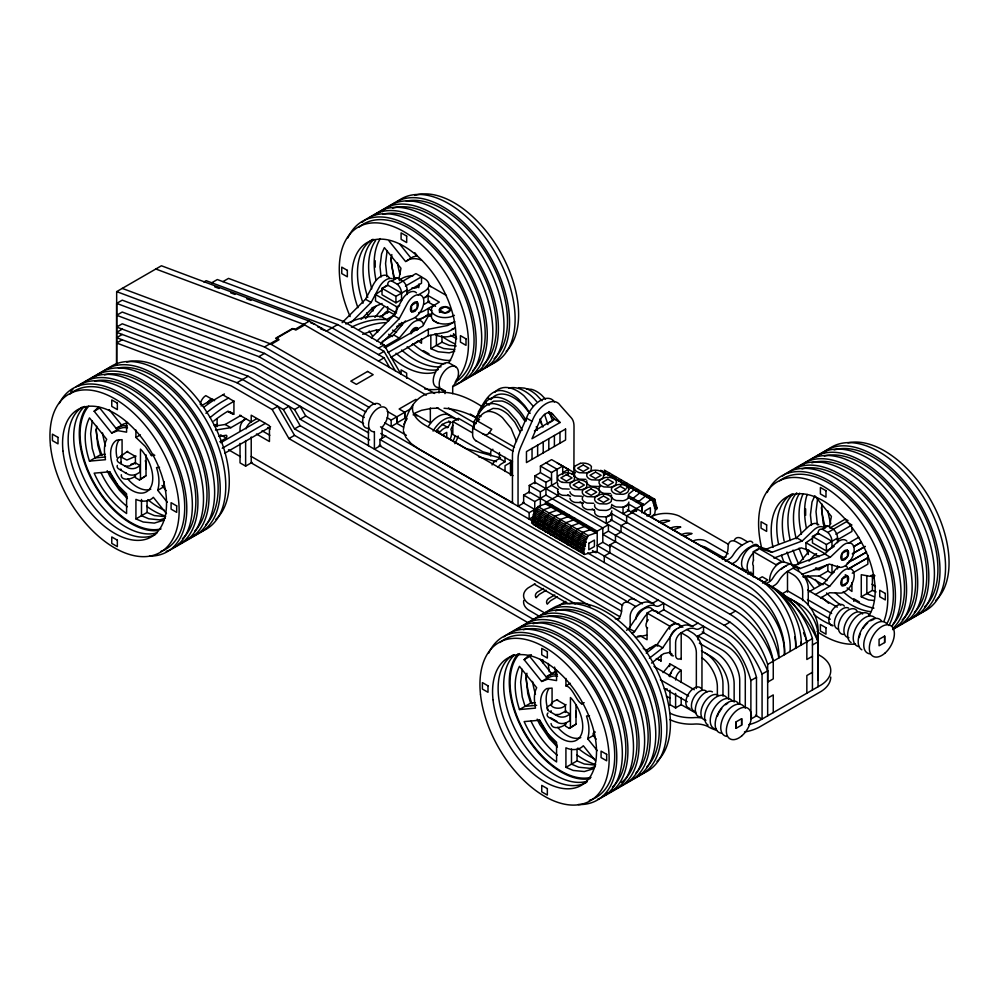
<?xml version="1.0" encoding="UTF-8"?>
<svg xmlns="http://www.w3.org/2000/svg" width="999" height="999" viewBox="0 0 999 999"><rect width="100%" height="100%" fill="white"/><g stroke="black" fill="none" stroke-linecap="round" stroke-linejoin="round"><path stroke-width="1.5" d="M365.834 411.925L264.485 353.409L122.253 300.162L116.658 303.396L116.633 364.735L116.671 291.621L161.426 265.771L309.265 321.116L434.615 393.469M217.095 426.61L217.095 418.818M240.035 443.356L240.035 462.887L245.629 466.121L252.085 462.387M245.629 466.121L245.629 440.571M528.796 623.139L251.224 462.887L251.224 436.975M382.255 289.872L375.512 294.53L375.512 300.961L396.541 313.099M412.475 407.804L391.171 420.092L391.171 426.548L396.753 423.314L403.446 427.185M396.753 423.314L396.753 416.87L387.3 411.401M396.753 416.87L396.765 422.964L404.732 418.369L404.732 412.275L399.125 409.016L415.921 399.363M390.734 357.405L428.334 335.701L428.334 329.27L447.689 325.487L454.757 321.778M446.753 437.537L446.753 432.367L442.282 434.952M476.186 419.642L476.186 417.045L485.352 402.834A36.788 21.241 60 0 1 517.257 408.254L519.88 411.201A33.579 19.381 60 0 1 526.323 420.966M510.626 475.536L510.626 460.152M512.45 503.034L512.45 455.469A21.928 12.662 -60 0 1 515.122 443.881L526.448 418.082A22.64 13.074 -60 0 1 540.434 400.499A22.64 13.074 -60 0 1 554.433 401.923M523.651 503.034L523.651 495.142L529.245 491.92L597.215 531.156L608.403 524.7L608.403 531.156L602.809 534.39L735.526 611.013A58.367 33.704 60 0 1 773.263 661.176L773.263 678.883L767.669 682.105L767.669 664.397A58.367 33.704 60 0 0 729.932 614.248L609.877 544.93L609.877 552.822L604.27 556.056L604.27 562.512M610.401 546.665L602.809 542.282L602.809 527.934L545.941 495.104L534.752 501.56L534.752 514.61M546.016 462.862L557.117 469.268L557.117 482.18L540.347 491.87L540.347 506.218L529.158 512.674L380.507 426.86M545.941 495.104L545.941 482.33L551.535 479.095L540.422 472.689L534.827 475.924L534.84 483.628M558.079 491.77L558.079 495.654L545.516 502.584L545.529 503.883L595.854 532.929L595.841 531.643L545.516 502.584M562.712 474.65L562.712 466.034L551.535 472.502L540.422 466.083L540.422 472.277M568.306 474.463L568.306 469.418L557.205 462.999M573.901 476.373L574.013 426.386A21.454 12.388 -60 0 0 571.341 417.882L560.027 405.144A22.64 13.074 -60 0 0 546.028 403.721A22.64 13.074 -60 0 0 532.042 421.303L520.716 447.102A21.928 12.662 -60 0 0 518.044 458.703L518.044 506.268L524.263 502.684M630.169 627.497L630.169 616.208A7.905 4.57 -60 0 1 635.764 606.53L641.358 603.296A21.291 12.3 -60 0 1 650.212 602.772A8.504 4.908 -60 0 0 654.308 602.272L658.129 600.074M636.388 511.413L636.388 508.541L628.421 503.971M641.982 512.487L641.982 505.319L643.344 504.22L628.796 495.829M647.052 627.809L647.052 639.747L640.784 636.126M647.052 621.353L647.052 613.049L652.659 609.815L682.866 627.235M669.605 666.508L669.605 663.623L681.193 670.304L681.193 682.404M670.004 705.144L670.004 690.209M681.193 705.069L681.193 697.514M697.989 639.847L697.989 635.976L703.558 632.754L703.558 626.298L699.737 628.496A8.504 4.908 -60 0 1 695.641 629.008A21.291 12.3 -60 0 0 686.763 629.532L681.193 632.754A7.905 4.57 -60 0 0 675.599 642.444L675.599 655.132A7.905 4.57 -60 0 0 681.193 658.366M717.369 696.228L717.369 686.975A25.05 14.461 60 0 0 701.972 657.804M722.964 696.078L722.964 683.753A25.05 14.461 60 0 0 705.257 653.071M728.558 699.2L728.558 686.975A25.05 14.461 60 0 0 710.838 656.293L701.398 650.849M734.14 702.072L734.14 683.753A25.05 14.461 60 0 0 716.433 653.071L699.312 643.194M736.076 728.333L736.076 721.877L741.658 718.656L741.658 725.112L736.076 728.333L736.076 721.877M739.735 703.633L739.735 680.519A25.05 14.461 60 0 0 722.015 649.837L697.714 635.814M745.291 708.129L745.291 677.31A25.05 14.461 60 0 0 727.584 646.628L702.21 631.98M379.957 445.929L379.957 439.473L723.488 637.812C738.298 647.227 746.216 664.198 750.886 680.531L750.886 719.068L756.48 715.833L756.48 677.297C751.822 660.963 743.893 643.993 729.095 634.577L587.637 552.909M818.006 667.407L818.006 628.87A25.05 14.461 60 0 0 800.299 598.201L787.449 590.784L781.855 594.005M818.056 680.282L818.031 635.314M884.652 642.544L884.652 636.088L879.07 639.323L879.07 645.779L884.652 642.544L884.652 636.101M121.229 463.923L120.854 456.168L127.647 451.261M120.742 463.236L121.316 461.875M550.749 717.806L556.843 721.365M403.409 429.508C405.994 413.012 415.559 392.632 435.077 392.532C452.297 390.534 468.681 397.727 482.717 407.043M412.837 405.369C410.739 414.048 418.069 421.041 424.862 425.075L513.061 475.649M628.895 502.072L628.021 504.645A8.779 5.07 0 0 1 622.976 507.217L616.283 506.968A8.779 5.07 0 0 1 612.837 505.244M92.233 420.866L90.659 433.753L92.233 448.464L95.042 457.904L105.594 456.968M96.753 426.248L96.229 430.544L97.802 445.242L100.612 454.695L89.473 461.126C85.002 447.365 82.68 431.231 89.473 417.882L106.693 439.298C103.434 445.529 104.296 453.022 105.482 459.69L89.473 461.126M164.248 481.593L163.287 487.087L157.717 490.297L167.295 502.21M387.137 250.612L385.564 263.499L386.988 276.735M391.833 254.558L391.133 260.289L393.918 279.033M522.227 669.305L520.654 682.192L522.227 696.89L525.037 706.343L536.675 705.306M526.923 673.251L526.223 678.983L527.797 693.681L530.606 703.134L519.468 709.552C514.997 695.804 512.674 679.67 519.468 666.321L536.675 687.737C533.416 693.968 534.278 701.46 535.476 708.129L519.468 709.552M594.055 731.555L593.269 735.526L587.699 738.736L597.277 750.649M817.582 498.788L816.008 511.675L817.419 524.9M822.102 504.158L821.578 508.454L823.151 523.164L824.749 528.558M829.595 525.949L831.405 516.421L814.822 495.791L812.012 501.998L810.439 514.885L811.538 525.174M535.501 513.511L533.441 514.235L533.079 516.008L583.404 545.067L585.464 544.343L585.077 546.241L534.752 517.182L532.729 517.719L532.355 519.492L582.679 548.538L584.702 548.001L584.34 549.775L534.015 520.716L531.992 521.253L531.63 523.026L581.955 552.072L583.978 551.535L584.415 554.445L595.866 551.411L595.866 552.559L597.215 552.21L597.215 531.156L595.841 531.643M586.563 539.023L536.238 509.965L534.165 510.689L533.803 512.462L585.826 542.569L586.188 540.796L584.128 541.52L584.49 539.747L586.563 539.023L588.249 535.614L595.854 532.929M536.238 509.965L537.924 506.555L545.529 503.883M537.225 526.248L537.587 524.487L539.61 523.951M537.949 522.714L538.311 520.941L540.334 520.404M538.661 519.243L539.035 517.47L541.096 516.745M539.398 515.696L539.76 513.923L541.82 513.199L543.506 509.79L551.111 507.105L551.111 505.819L552.484 505.332M542.819 529.482L543.181 527.709L545.204 527.172M543.543 525.949L543.906 524.175L545.929 523.638M544.255 522.477L544.617 520.704L546.69 519.967M544.992 518.931L545.354 517.157L547.415 516.421L549.1 513.011L556.705 510.339L556.705 509.04L558.079 508.566M548.401 532.704L548.776 530.944L550.799 530.407M549.138 529.17L549.5 527.397L551.523 526.86M549.85 525.699L550.212 523.926L552.272 523.201M550.574 522.152L550.948 520.379L553.009 519.655L554.695 516.246L562.3 513.561L562.3 512.275L563.661 511.788M553.995 535.939L554.358 534.165L556.381 533.628M554.72 532.405L555.094 530.631L557.117 530.094M555.444 528.933L555.806 527.16L557.867 526.423M556.168 525.387L556.543 523.613L558.603 522.877L560.289 519.468L567.894 516.795L567.894 515.496L569.255 515.022M559.59 539.16L559.952 537.4L561.975 536.863M560.314 535.626L560.676 533.853L562.712 533.316M561.038 532.155L561.401 530.382L563.461 529.657M561.763 528.608L562.125 526.835L564.198 526.111L565.884 522.702L573.476 520.017L573.476 518.731L574.85 518.244M561.613 538.623L562.05 541.533M565.909 538.861L566.271 537.087L568.294 536.55M566.62 535.389L566.995 533.616L569.055 532.879M567.357 531.843L567.719 530.069L569.78 529.333L571.465 525.924L579.07 523.251L579.07 521.953L580.444 521.478M570.766 545.616L571.141 543.856L573.164 543.319L573.526 541.545M571.503 542.082L571.865 540.322L573.888 539.772M572.215 538.611L572.577 536.838L574.65 536.113M572.951 535.064L573.314 533.291L575.374 532.567L577.06 529.158L584.665 526.473L584.665 525.187L586.026 524.7M576.361 548.851L576.723 547.077L578.746 546.54M577.097 545.317L577.459 543.543L579.482 543.006M577.809 541.845L578.171 540.072L580.232 539.335M578.533 538.299L578.908 536.525L580.968 535.789L582.654 532.38L590.259 529.707L590.259 528.409L591.62 527.934M581.955 552.072L582.317 550.312L584.34 549.775M582.679 548.538L583.041 546.778L585.077 546.241M583.404 545.067L583.766 543.294L585.826 542.569M120.854 469.031L121.229 470.354M157.717 490.297C159.902 482.917 158.966 474.825 156.506 467.594L159.515 467.332M587.699 738.736C589.897 731.355 588.96 723.264 586.5 716.033L589.497 715.771M551.036 710.676L551.211 712.362M551.036 723.538C551.96 730.394 562.674 727.409 565.996 723.813M342.12 322.677L365.509 299.25L373.276 284.703A13.449 7.767 -60 0 1 389.51 278.471M350.899 322.702L371.104 302.472L378.858 287.924A13.449 7.767 -60 0 1 392.245 278.709M371.303 337.862L393.631 315.497L401.398 300.949A13.449 7.767 -60 0 1 416.471 292.857M376.898 341.084L399.225 318.731L406.993 304.183A13.449 7.767 -60 0 1 423.226 297.939A13.449 7.767 -60 0 1 412.749 318.669L401.173 323.626L380.544 344.293M436.725 430.057L440.084 431.993L440.571 431.331A10.914 6.294 -60 0 1 446.466 427.51L447.839 427.51L450.849 422.302L448.601 421.016M452.822 425.187L450.886 429.458A10.914 6.294 -60 0 1 450.362 438.648M403.758 424.413L407.13 418.631M530.144 413.399L524.675 405.569L518.419 399.038A37.025 21.379 60 0 0 504.682 391.246C490.984 386.863 483.991 402.822 478.371 411.85L478.371 414.435M473.701 428.534L473.701 422.065C478.746 414.273 484.44 400.374 496.428 404.233A32.455 18.731 60 0 1 508.566 411.113L516.608 420.267L522.19 430.257M476.498 441.046L475.449 440.434A4.808 2.785 60 0 1 472.652 434.378L472.652 427.909C477.185 421.366 481.88 408.703 492.357 411.938A26.823 15.485 60 0 1 502.46 417.669L511.101 428.334L516.52 441.483M626.56 630.307L628.983 628.421L638.211 614.835A13.449 7.767 -60 0 1 652.934 610.114M632.13 633.528L634.552 631.643L643.781 618.056A13.449 7.767 -60 0 1 648.239 613.074M646.228 653.146L657.117 644.642L666.333 631.056A13.449 7.767 -60 0 1 679.732 624.687M649.387 658.241L662.687 647.864L671.902 634.278A13.449 7.767 -60 0 1 676.373 629.308M437.075 430.257L437.999 428.908A16.846 9.728 -60 0 1 449.912 422.028L450.849 422.302M121.316 474.737C120.417 481.406 132.605 479.595 135.414 475.724M494.98 392.22C498.551 387.712 504.92 386.588 510.277 388.024A37.025 21.379 60 0 1 524 395.816L533.116 406.131M365.534 318.644L375.849 306.393M374.875 317.42L381.443 309.615A13.449 7.767 -60 0 1 383.728 307.205M382.13 341.558L393.656 334.902L403.983 322.652A13.449 7.767 -60 0 1 405.482 320.966M383.878 347.003L399.238 338.124L409.565 325.874A13.449 7.767 -60 0 1 423.501 324.488M663.049 672.627L667.744 667.057A13.449 7.767 -60 0 1 670.042 664.635M668.618 675.836L671.44 672.502M797.814 564.635L806.255 554.607A13.449 7.767 -60 0 1 808.553 552.185M809.003 561.163L811.825 557.829A13.449 7.767 -60 0 1 816.583 553.608M808.478 592.095L824.038 583.104L834.365 570.854A13.449 7.767 -60 0 1 839.11 566.633M815.346 594.555L829.607 586.326L839.934 574.063A13.449 7.767 -60 0 1 854.195 575.337A13.449 7.767 -60 0 1 839.934 593.081L829.607 592.757L820.529 597.989M135.414 474.625L135.414 477.647L139.41 479.957L146.029 475.686L146.029 454.832M146.029 475.686L139.41 479.957M361.101 319.33L373.052 307.367L382.055 303.509M565.397 723.051L565.397 726.086L569.393 728.396L576.011 724.125L576.011 704.757M576.011 724.125L569.393 728.396M819.093 556.718L805.956 549.125L805.956 542.694L812.699 538.036M747.065 570.354A13.449 7.767 -60 0 1 743.056 556.818A13.449 7.767 -60 0 1 757.192 546.141L766.408 549.075L796.64 537.774L807.754 527.222A13.449 7.767 -60 0 1 818.793 524.862M760.664 549.025A13.449 7.767 -60 0 1 762.761 549.363L771.977 552.297L802.209 540.983L813.323 530.432A13.449 7.767 -60 0 1 824.362 528.071M769.717 580.756A13.449 7.767 -60 0 1 774.787 567.12A13.449 7.767 -60 0 1 785.289 562.387L794.517 565.322L824.749 554.008L835.863 543.456A13.449 7.767 -60 0 1 846.902 541.096M793.493 566.433L800.087 568.531L830.319 557.23L841.433 546.678A13.449 7.767 -60 0 1 854.045 551.61A13.449 7.767 -60 0 1 838.573 567.045L829.357 564.11L801.997 574.35M127.522 427.847C121.628 426.348 116.433 430.157 111.676 433.029L94.156 411.226L98.614 407.093M111.676 433.029L117.994 430.669L126.586 432.167L126.586 421.74M127.235 425.986L123.327 425.599L117.732 427.322L116.309 428.646L123.302 424.113L127.497 422.814M406.755 260.964L412.637 257.068L416.82 255.781M557.517 676.286C551.61 674.787 546.416 678.596 541.658 681.468L524.138 659.665L528.608 655.519L531.331 654.682M541.658 681.468L547.976 679.108L556.568 680.606L556.568 670.179M557.217 674.425L553.309 674.038L547.714 675.761L546.291 677.085L553.284 672.552L557.479 671.253M654.645 505.956L656.88 507.242L654.857 509.04L654.482 507.692L656.505 505.894L656.143 504.545L654.12 506.356L653.733 504.907L655.794 503.246L655.431 501.898L653.358 503.558L652.996 502.21L655.057 500.549L654.695 499.2L604.37 470.142L604.732 471.503M651.36 516.858L654.795 513.798L655.219 510.389L657.242 508.591L656.88 507.242M570.804 482.717L575.836 480.157A8.779 5.07 0 0 1 586.975 483.291L586.563 487.175A8.779 5.07 0 0 1 581.518 489.735L574.825 489.498M487.175 411.326L493.081 408.379L497.939 408.703A26.823 15.485 60 0 1 508.054 414.448L514.76 422.102L519.905 431.568M489.098 404.058L493.556 401.198L502.022 400.999A32.455 18.731 60 0 1 514.148 407.892L519.68 413.686L524.512 420.641M604.033 475.312L606.206 473.576L607.529 473.688M607.892 475.037L609.964 473.376M615.546 476.598L613.486 478.259L613.124 476.91L611.8 476.798M620.816 485.002L622.989 483.254L624.3 483.366M624.675 484.715L626.735 483.066L627.097 484.415M626.398 488.236L628.571 486.488L629.894 486.6L630.269 487.949L632.33 486.288L632.692 487.637M628.733 494.08L634.165 489.71L635.489 489.822L635.851 491.171L637.911 489.522L638.286 490.871M630.794 498.863L632.155 497.764L632.155 499.05L639.76 492.944L641.083 493.056L641.445 494.405L643.506 492.744M636.375 502.085L637.749 500.986L637.749 502.285L645.354 496.166L646.665 496.278L647.04 497.627M654.695 499.2L652.634 500.861L652.26 499.512L650.936 499.4L643.344 505.506L643.344 504.22M651.56 663.074L663.648 653.646L670.591 652.21M431.893 313.249L427.922 316.783L422.764 326.049L385.164 347.764M399.5 279.87L401.998 278.396A15.584 8.991 0 0 1 413.012 275.761M829.857 528.084L845.404 519.055L848.051 520.579M345.841 323.988A115.797 66.858 -60 0 1 374.687 316.233L380.919 316.371L389.048 311.651L394.617 314.86M418.119 294.98L424.4 291.333A15.584 8.991 0 0 0 424.4 278.609L424.026 278.396A15.584 8.991 0 0 0 420.804 276.973M395.104 314.585L386.488 319.58L380.269 319.418A115.797 66.858 -60 0 0 351.411 327.197M419.368 319.967L429.607 314.061M534.727 501.573L523.651 495.142M647.015 516.146L650.374 514.21L650.361 507.754L644.78 510.988L644.78 513.573M814.073 569.467L819.242 569.63L827.859 564.635L827.859 571.091L819.217 576.086L812.999 575.911A115.772 66.846 -60 0 0 803.296 577.06M122.253 329.121L116.646 332.355L242.57 379.495L294.555 409.515L300.15 419.205L622.677 605.406M203.908 281.98L206.156 280.682L332.068 327.822L384.066 357.842L389.647 367.532M122.24 334.453L116.633 337.687L236.963 382.729L283.366 409.528L294.543 428.896L619.767 616.658M211.738 282.779L217.345 279.545L337.674 324.588L384.066 351.373L395.254 370.754M122.228 339.772L116.621 343.007L231.356 385.964L272.178 409.528L288.948 438.586L575.199 603.858M222.927 281.631L228.534 278.396L343.269 321.353L384.078 344.917L400.849 373.976M94.156 411.226L99.725 408.017L117.245 429.807M116.671 291.621L264.498 346.965L278.097 339.136L275.662 338.224L292.432 328.546L294.867 329.458L309.265 321.116M271.079 344.355L279.058 339.747L276.523 338.286L293.306 328.596L295.829 330.057L304.658 324.962M116.658 303.396L258.878 356.643L264.485 353.409M401.536 299.575L395.941 302.797L382.018 294.767L382.018 288.299L387.612 285.077A8.217 4.745 60 0 1 391.833 281.056L397.427 277.834L402.997 281.044A8.279 4.783 60 0 1 407.13 289.885L407.13 294.518M391.833 281.056L397.402 284.278L415.946 273.601L421.516 276.81L421.516 283.266L406.78 291.783M154.795 455.282L151.423 455.581L145.367 446.478L135.926 437.437L140.384 434.865M236.963 382.729L248.164 376.261L642.369 603.858M337.674 324.588L326.473 331.056L320.629 328.871M405.444 286.089L421.516 276.81M201.024 405.969L212.787 399.175M224.4 393.968L216.296 398.651A115.797 66.858 -60 0 0 203.734 407.305M382.018 288.299L395.941 296.341L407.13 289.885M122.402 455.344L119.043 457.292A6.581 3.796 0 0 0 119.043 462.662L127.397 467.482A6.506 3.759 0 0 0 136.826 467.557L140.185 465.609L140.185 472.077L136.826 474.013A6.506 3.759 0 0 1 127.397 473.951L119.043 469.118A6.581 3.796 0 0 1 117.333 465.447M228.621 397.952L221.865 401.86A115.797 66.858 -60 0 0 205.906 413.261M136.001 456.081L126.861 460.064L120.742 456.805M379.782 317.02L383.491 314.885M234.191 401.173L227.435 405.07A115.797 66.858 -60 0 0 210.352 417.407M140.185 465.609L135.414 462.862L129.383 465.984L125.15 466.196M151.423 455.581L153.659 454.295M214.498 426.123L225.25 424.475L240.946 415.409M396.69 326.548L400.674 324.25M215.484 430.057L230.844 427.697L245.217 419.393M439.51 309.89L445.254 306.568L450.824 309.79L445.079 313.099L439.51 309.89L439.51 312.462M272.178 409.528L277.772 406.293L294.543 435.352L590.259 606.081M378.484 348.151L384.078 344.917M256.83 418.631L251.224 421.865A7.905 4.57 -60 0 0 246.054 428.833M219.817 441.758L226.224 438.062A2.085 1.199 -60 0 0 226.224 435.264L218.868 436.388M220.704 442.719L259.653 420.229M283.366 409.528L288.961 406.293L300.15 425.661L621.54 611.213M378.471 354.608L384.066 351.373M222.24 448.251L265.222 423.439M388.049 352.522L428.334 329.27M294.555 409.515L300.162 406.281L305.744 415.971L628.271 602.172M378.459 361.076L384.066 357.842M224.925 453.134L270.592 426.773M300.15 419.205L305.744 415.971M166.483 513.673L153.346 497.327C149.051 502.097 141.383 501.973 135.926 499.363L135.926 518.906L147.065 512.475L154.345 515.571L165.472 516.67M430.831 335.389L430.831 348.651L441.97 342.22L449.25 345.317L456.206 346.004M294.543 428.896L300.15 425.661M288.948 438.586L294.543 435.352M379.957 439.473L385.989 435.989M380.844 445.417L374.4 449.138L374.4 431.63L373.426 431.73A13.636 7.867 -60 0 1 370.866 416.408A13.636 7.867 -60 0 1 385.639 407.879A13.636 7.867 -60 0 1 383.079 426.161L382.105 427.185L382.105 438.236M490.397 453.858L482.917 451.81L452.834 434.453L452.834 421.541L458.429 418.306L474.125 427.372M476.186 417.045L478.421 415.759M479.52 419.617L477.285 420.904L491.745 429.245L488.898 433.129A9.79 5.657 60 0 1 482.567 433.628M534.415 430.869L554.495 419.268L560.089 422.502L531.967 438.736L540.159 420.067A10.714 6.181 -60 0 1 551.898 413.286L560.089 422.502M549.275 422.789L551.51 421.491M505.044 457.28L505.044 461.75L499.45 458.529L495.904 460.576A6.818 3.946 -60 0 0 492.07 464.96M505.044 461.75L501.498 463.798A6.818 3.946 -60 0 0 498.076 467.395M540.422 466.083L551.61 459.627L574.575 472.864M529.245 493.156L529.245 485.464L534.827 482.23L741.121 601.323A54.72 31.593 60 0 1 778.858 657.941A47.765 27.572 60 0 0 743.106 596.166L610.551 519.492M562.712 472.639L568.306 469.418M571.665 473.788L573.901 472.502M534.752 515.909L529.158 519.143L529.158 512.674M630.769 511.788L641.982 505.319L641.982 512.824M626.648 522.465L621.053 525.699L621.053 532.005L615.471 535.239L615.471 541.695L609.877 544.93M602.809 542.282L597.215 545.504L729.932 622.127A73.751 42.582 60 0 1 767.669 670.841L767.669 715.846M535.052 583.778L528.071 587.949A21.741 12.55 0 0 0 528.071 603.234L545.591 613.473M543.556 588.473L537.437 592.095A9.94 5.744 0 0 0 535.726 597.077L536.126 597.752L539.26 594.405L546.241 590.234M554.745 594.942L548.626 598.551A9.94 5.744 0 0 0 546.903 603.533L547.277 604.17L550.412 600.836L557.38 596.665M565.896 601.373L559.765 604.982A9.94 5.744 0 0 0 559.04 605.606M524.138 659.665L529.707 656.455L547.227 678.246M725.336 561.263L729.095 559.103A8.504 4.908 -60 0 0 733.191 554.87A21.291 12.3 -60 0 1 742.07 545.154L747.664 541.92A7.905 4.57 -60 0 1 752.809 542.932M732.18 563.773L734.677 562.325A8.504 4.908 -60 0 0 738.785 558.091A21.291 12.3 -60 0 1 747.664 548.376L753.234 545.154A7.905 4.57 -60 0 1 758.641 546.828M753.358 551.673L758.965 548.439L781.518 561.463L775.911 564.697L753.358 551.673L753.358 559.977M658.154 612.974L663.723 609.752L663.723 603.296L659.902 605.506A8.504 4.908 -60 0 1 655.806 606.006A21.291 12.3 -60 0 0 646.927 606.53L641.346 609.752A7.905 4.57 -60 0 0 635.764 619.442M834.202 546.453L826.385 550.973L812.449 542.932L812.449 536.475L818.044 533.241A8.217 4.745 60 0 1 822.277 529.233L827.871 525.998L833.441 529.22A8.279 4.783 60 0 1 837.574 538.061L837.574 542.694M747.627 574L750.986 572.065M822.277 529.233L827.846 532.442L846.378 521.765L850.836 524.338M583.99 702.709C578.321 708.116 573.513 686.8 565.921 685.876L570.367 683.304M647.052 613.049L669.605 626.073L675.212 622.839M758.266 579.095L762.249 576.785L767.819 580.007L762.499 583.079M835.876 534.265L851.947 524.987M557.629 699.7C541.271 705.169 560.389 712.899 565.996 704.52M812.449 536.475L826.385 544.517L837.574 538.061M552.385 703.783L549.025 705.719A6.581 3.796 0 0 0 549.025 711.101L557.392 715.921A6.506 3.759 0 0 0 566.808 715.996L570.167 714.048L570.167 720.504L566.808 722.452A6.506 3.759 0 0 1 557.392 722.377L549.025 717.557A6.581 3.796 0 0 1 547.976 712.974M649.475 648.351L656.006 644.58M837.224 539.947L851.947 531.443L851.947 527.572M697.964 623.064L694.155 625.274A8.504 4.908 -60 0 1 690.047 625.774A21.291 12.3 -60 0 0 681.168 626.311L675.599 629.532A7.905 4.57 -60 0 0 670.004 639.21L670.004 651.91A7.905 4.57 -60 0 0 673.451 655.881M765.172 584.265L768.93 582.105A8.504 4.908 -60 0 0 773.026 577.872A21.291 12.3 -60 0 1 781.905 568.156L787.487 564.934A7.905 4.57 -60 0 1 792.644 565.933M808.266 605.132L808.266 587.974A13.549 7.817 60 0 0 798.688 571.378L793.094 568.144L787.499 571.378A21.291 12.3 -60 0 0 778.621 581.093A8.504 4.908 -60 0 1 774.525 585.327L772.015 586.775M848.351 543.269L858.765 537.262M729.932 614.235L735.526 611.013M565.996 710.951L559.378 714.422L555.144 714.635M581.418 704.02L583.641 702.734M596.453 551.523L724.325 625.362L729.932 622.127M852.259 553.871L865.259 546.378L854.844 552.372A15.584 8.991 0 0 1 852.759 553.384M847.065 563.299L866.558 552.06L854.844 558.828A15.584 8.991 0 0 1 849.15 560.914M834.202 572.177L831.98 573.463L828.171 571.278M852.259 573.176L867.856 564.173L867.856 555.169M847.514 576.011L841.945 579.22L841.945 585.651L847.514 582.442L847.514 576.011L845.254 574.7M593.119 733.303L595.354 732.017M595.529 760.951L583.329 745.766C579.033 750.524 571.366 750.411 565.921 747.801L565.921 767.344L577.06 760.913L584.328 764.01L595.466 765.109M874.3 575.049L870.104 576.336L861.275 574.712L861.275 596.828L872.414 590.397L876.048 591.945M767.669 664.397L812.437 638.561A58.367 33.704 60 0 0 774.7 588.399L637.837 509.415L626.648 515.871L626.648 523.039M750.886 680.531L756.48 677.297M755.456 715.234L762.075 719.055L762.075 674.075L767.669 670.841M812.437 645.004L818.044 641.77C813.411 625.411 805.456 608.453 790.659 599.025M812.437 656.268L806.842 659.49L806.842 641.783A58.367 33.704 60 0 0 805.544 637.949M767.669 698.139L773.263 694.917L773.263 712.624M812.437 672.302L806.842 675.524L806.842 693.231M454.408 315.334A13.499 7.792 0 0 1 438.099 316.558A17.433 10.065 0 0 1 433.166 313.698A13.499 7.792 0 0 1 433.191 305.906L439.335 302.085L428.146 295.617L424.4 297.764A15.584 8.991 0 0 0 428.434 289.073M424.4 304.195L429.607 301.198M433.516 305.382L424.4 310.652A15.584 8.991 0 0 1 418.706 312.724M454.757 328.209L447.689 331.918L428.334 335.701M650.699 517.02L652.684 516.008A21.741 12.55 0 0 1 679.145 516.008L728.159 544.168M658.741 521.977L659.864 521.416A9.94 5.744 0 0 1 668.493 520.417L669.667 520.654L661.875 523.476M669.929 528.434L671.053 527.872A9.94 5.744 0 0 1 679.67 526.873L680.781 527.097L673.026 529.907M681.081 534.877L682.192 534.303A9.94 5.744 0 0 1 690.821 533.316L692.057 533.553L684.24 536.388M692.295 541.346L693.418 540.784A9.94 5.744 0 0 1 705.519 540.784L728.146 553.771M414.585 413.236L421.528 410.314L431.568 408.354L438.486 408.179M773.9 558.104L801.248 547.877L809.153 550.387M375.512 294.53L396.541 306.668L399.675 305.632M131.019 464.285L135.414 462.862M454.707 351.161L449.238 352.847L438.111 351.748L430.831 348.651M165.372 518.206L159.902 519.892L148.776 518.793L141.496 515.696L141.496 499.475M163.898 520.154L154.333 523.101L143.207 522.002L135.926 518.906M595.354 766.645L589.897 768.331L578.758 767.22L571.49 764.135L571.49 749.1M593.881 768.593L584.328 771.54L573.189 770.441L565.921 767.344M580.294 463.361L575.262 465.921A8.779 5.07 0 0 0 579.258 472.689L585.976 472.939A8.779 5.07 0 0 0 591.008 470.367L591.433 466.508A8.779 5.07 0 0 0 580.269 463.349M592.619 470.467L587.574 473.039A8.779 5.07 0 0 0 591.583 479.807L598.301 480.057A8.779 5.07 0 0 0 603.334 477.485L603.758 473.613A8.779 5.07 0 0 0 592.594 470.454M532.355 519.492L534.378 518.956M567.569 540.084L565.546 540.621L565.184 542.395L567.207 541.858M635.514 637.412L646.628 635.139M585.976 479.395L579.27 479.158A8.766 5.057 0 0 1 575.262 472.377M569.193 489.085L562.499 488.836A8.766 5.057 0 0 1 557.754 483.316M569.193 495.541L562.499 495.292A8.766 5.057 0 0 1 557.754 489.772M581.518 496.191L574.825 495.954A8.766 5.057 0 0 1 569.929 491.758M610.614 493.618L603.92 493.381A8.766 5.057 0 0 1 599.899 486.6M581.518 502.647L574.825 502.41A8.766 5.057 0 0 1 569.929 498.214M593.843 503.309L587.137 503.071A8.766 5.057 0 0 1 583.129 496.291M593.843 509.765L587.137 509.527A8.766 5.057 0 0 1 583.129 502.747M444.98 393.643L444.98 390.884L444.018 390.971A13.636 7.867 -60 0 1 441.458 375.661A13.636 7.867 -60 0 1 456.231 367.132A13.636 7.867 -60 0 1 453.658 385.414L452.697 386.426L452.697 393.718M368.431 428.196L367.47 428.284A13.636 7.867 -60 0 1 365.472 411.925A13.636 7.867 -60 0 1 380.644 405.482M100.612 454.695L105.132 454.283M530.606 703.134L535.127 702.722M526.61 389.023L531.468 389.348A26.823 15.485 60 0 1 541.583 395.092L545.442 399.076M518.543 387.674L524.375 388.099A32.455 18.731 60 0 1 536.5 394.98L542.032 400.774M802.971 576.56L810.351 576.798M664.46 688.998L667.419 689.098M617.394 480.032L618.718 480.144L619.08 481.493M454.807 349.638L443.681 348.526L436.401 345.442L436.401 333.641M871.003 575.399L874.962 575.786M874.113 600.474L868.543 599.924L861.275 596.828M126.336 472.927L125.15 472.627M444.056 408.254C455.681 409.078 467.057 412.512 477.097 418.469M562.499 482.38L569.193 482.629A8.779 5.07 0 0 0 574.238 480.057L574.662 476.186M500.549 458.004L466.133 448.588L436.063 431.218M478.496 456.73L496.453 461.65M214.71 286.838L219.068 288.474M230.669 292.819L235.027 294.443M246.641 298.788L250.986 300.424M310.489 322.702L314.847 324.325M155.844 269.018L303.696 324.363M122.265 288.399L270.117 343.743L375.199 404.42M248.164 376.261L116.658 327.035L122.265 323.801L253.771 373.027L369.692 439.96M317.645 326.81L322.015 328.459M421.491 260.19C416.558 257.992 409.79 257.792 405.644 261.601L389.048 240.971M874.113 596.703L866.845 593.606L866.845 575.561M656.293 658.566L661.238 660.863L657.891 658.928M512.849 502.972L418.793 449.038L411.101 443.531L405.819 437.3L403.321 430.781M430.319 286.176L446.453 295.504M818.044 533.241L831.98 541.283L831.98 547.739M387.612 285.077L401.536 293.119L401.536 300.836M432.717 320.242L438.286 323.451M805.956 542.694L825.674 554.083M796.64 537.774L802.209 540.983M824.749 554.008L830.319 557.23M365.509 299.25L371.104 302.472M393.631 315.497L399.225 318.731M399.001 323.838L401.536 325.299M548.601 412.025L553.071 414.61M380.919 316.371L388.711 320.866M815.896 567.707L819.242 569.63M819.093 576.011L826.985 580.569M392.595 330.12L396.541 332.392M455.656 366.745L449.7 363.299A13.636 7.867 -60 0 0 435.227 372.752A13.636 7.867 -60 0 0 438.062 387.537L439.023 387.437L439.023 392.969M859.402 602.01L853.808 598.788L853.808 601.361M423.376 350.612L428.958 353.846M766.408 549.075L771.977 552.297M794.517 565.322L800.087 568.531M824.038 583.104L829.607 586.326M393.656 334.902L399.238 338.124M807.267 575.611L823.039 584.715M388.661 334.265L392.595 336.551M747.664 541.92L742.082 538.686A11.851 6.843 60 0 0 735.426 538.636M526.448 418.082L532.042 421.303M487.712 397.739L490.409 399.3M742.07 545.154L736.475 541.92A11.851 6.843 60 0 0 728.096 546.765A27.697 15.984 60 0 1 722.364 559.44M611.45 475.374L614.797 477.31M651.71 498.613L655.057 500.549M485.352 402.834L489.285 405.107M652.26 499.512L600.611 470.342L650.936 499.4M807.642 590.047L837.274 607.155M650.386 499.575L652.634 500.861M807.454 599.55L831.655 613.523M441.408 388.811L444.98 390.884M628.546 497.564L641.982 505.319M478.334 415.06L480.969 416.583M724.113 557.892L705.519 547.24A9.94 5.744 0 0 0 700.761 546.103M810.139 607.567L830.306 619.205M643.431 512.787L765.484 583.254A47.765 27.572 60 0 1 801.223 645.029A54.72 31.593 60 0 0 800.686 642.282M470.254 414.048L477.01 417.957M777.372 591.383L800.324 604.632A25.05 14.461 60 0 1 818.006 635.327M627.335 509.802L752.297 581.955A53.596 30.944 60 0 1 790.047 651.485M473.701 422.065L476.273 423.551M303.671 324.35L426.298 395.142M448.439 407.929L474.113 422.752M489.248 432.654L514.497 447.227M612.35 507.604L746.703 585.177A53.596 30.944 60 0 1 784.452 654.72A47.765 27.572 60 0 0 748.701 592.931L610.776 513.161M472.652 427.909L513.161 451.298M437.025 407.792L458.441 420.154M452.834 421.541L472.452 432.854M475.599 440.534L512.537 461.863M534.827 475.924L545.941 482.33M558.241 489.285L551.535 485.414L551.535 472.502M567.807 494.817L570.504 496.366M580.132 501.923L582.817 503.484M592.232 508.916L594.492 510.214M442.245 424.275L447.839 427.51M415.696 414.435L430.557 423.014M529.245 485.464L540.347 491.87M608.403 531.156L735.526 604.557A54.72 31.593 60 0 1 773.263 661.176M264.498 346.965L369.605 407.642M387.125 417.757L391.171 420.092M537.924 506.555L588.249 535.614M536.6 508.191L586.925 537.25M384.752 422.839L406.381 435.327M522.589 502.422L537.45 511.001M534.165 510.689L584.49 539.747M533.441 514.235L583.766 543.294M258.878 356.643L364.285 417.495M592.507 550.624L595.866 552.559M532.729 517.719L583.041 546.778M363.536 423.526L260.439 363.998L122.24 312.038L116.646 315.272L254.845 367.232L368.643 432.942M380.794 433.491L534.515 522.24M531.992 521.253L582.317 550.312M583.616 553.309L533.291 524.263L584.415 554.445M379.133 445.404L654.12 604.17M663.473 609.615L692.856 626.573M686.788 629.52L692.382 632.754A13.549 7.817 60 0 1 701.96 649.35L701.96 689.897M635.764 606.53L630.169 603.296A11.851 6.843 60 0 0 621.79 608.141A27.697 15.984 60 0 1 617.744 619.567M657.117 644.642L662.687 647.864M628.983 628.421L634.552 631.643M222.789 394.805L233.928 401.236L233.928 414.098L230.22 411.95M669.605 652.772L672.177 654.258M655.531 644.855L657.767 646.141M267.645 427.535L270.242 429.033M534.315 584.203L568.081 603.696M214.585 400.699L205.806 395.629A7.905 4.57 -60 0 0 200.25 404.458M239.648 415.172L251.224 421.865L251.224 415.197L269.455 425.711L269.455 441.521L256.431 434.003M643.294 648.426L647.052 650.599M657.767 659.003L661.101 660.938L661.101 655.219M228.047 411.151L233.616 414.36L227.447 411.501A115.772 66.846 -60 0 0 213.749 421.054M262.038 430.769L269.842 435.277M653.97 666.445L694.293 689.722M225.25 424.475L230.844 427.697M660.364 679.745L688.648 696.078M213.674 424.637L215.959 425.961M540.596 617.057L528.071 609.69A21.741 12.55 0 0 1 523.776 600.411M664.422 688.548L687.312 701.76M220.629 434.84L226.224 438.062M251.224 456.431L534.428 619.929M666.383 696.103L670.329 698.388M696.353 713.411L681.193 704.657L675.599 707.891L670.004 704.657M228.509 449.762L240.372 456.605M127.048 451.598L135.414 456.431L135.414 464.011M557.042 700.037L565.397 704.869L565.397 712.449M565.397 711.3L570.167 714.048M435.601 306.356L428.146 302.048L428.146 295.617M431.88 310.639L428.146 308.479L428.146 314.91L430.631 316.346M847.077 587.887L851.922 591.433L851.922 582.579M417.844 340.609L421.491 343.256L421.491 338.836M557.292 755.194C546.178 746.003 537.05 734.153 530.981 721.041M127.298 506.755C116.196 497.577 107.068 485.714 100.999 472.614M557.405 747.015L549.3 738.461L539.747 724.475L537.187 719.155M127.41 498.576L119.318 490.022L109.753 476.036L107.205 470.716M536.65 401.523L534.028 398.576A36.788 21.241 60 0 0 508.803 388.211M548.476 412.5L554.495 419.268M414.797 252.71L416.745 255.132M399.488 243.818L411.213 258.391M453.509 333.616L456.431 337.262M540.159 659.303L551.86 673.863M592.981 735.164L596.141 739.098M109.191 409.652L121.878 425.437M162.013 485.514L166.159 490.659M578.021 550.087L578.821 551.223M572.427 546.853L573.226 547.989M566.845 543.631L567.632 544.767M555.656 537.175L556.455 538.311M550.062 533.941L550.861 535.077M544.467 530.719L545.267 531.855M538.886 527.484L539.672 528.621M548.938 411.513L552.634 420.854M544.53 414.373L547.964 424.6M540.109 418.843L542.894 427.085M628.571 494.692L628.021 498.189A8.779 5.07 0 0 1 622.976 500.761L616.283 500.511A8.779 5.07 0 0 1 611.513 494.98M611.663 497.552L611.238 501.423A8.779 5.07 0 0 1 606.206 503.983L599.5 503.746A8.779 5.07 0 0 1 595.466 496.953L600.524 494.405A8.779 5.07 0 0 1 611.663 497.552M611.8 504.383L611.238 507.879A8.779 5.07 0 0 1 606.206 510.439L599.5 510.202A8.779 5.07 0 0 1 594.73 504.67M611.8 510.839L611.238 514.335A8.779 5.07 0 0 1 606.206 516.895L599.5 516.658A8.766 5.057 0 0 1 594.755 511.138M649.1 495.979L649.462 497.327M621.141 479.832L621.515 481.181M536.313 426.623L537.3 430.319M399.463 280.644L399.15 277.772L400.961 268.256L384.378 247.627L381.568 253.833L379.995 266.721L381.106 277.01M404.732 412.262L404.732 418.369M872.414 575.362L872.414 590.397M837.574 565.859L837.574 568.943M831.98 564.46L831.98 573.726M826.385 544.517L826.385 550.973M818.044 686.75L818.044 641.77A73.751 42.582 60 0 0 785.938 597.427M812.437 638.561L812.437 690.009M805.631 508.878L805.631 515.334M802.672 600.561L802.672 591.196A13.549 7.817 60 0 0 793.081 574.612L787.499 571.378L787.499 592.145M753.358 566.433L753.358 576.885M741.658 718.656L741.658 725.112M696.353 688.461L696.353 652.572A13.549 7.817 60 0 0 686.775 635.988L681.193 632.754L681.193 659.452M675.599 693.431L675.599 708.366M669.605 626.073L669.605 629.108M577.06 749.125L577.06 760.913M570.441 727.347L570.441 697.539L572.202 699.4A29.795 17.195 60 0 1 578.921 738.298A29.795 17.195 60 0 1 548.126 725.199A29.795 17.195 60 0 1 546.778 688.586L552.072 688.099L552.072 703.171M565.921 678.471L565.921 685.876M559.989 432.255L559.989 443.219M554.395 435.477L554.395 446.441M548.813 438.698L548.813 449.675M543.219 441.933L543.219 452.897M537.637 445.154L537.637 456.118M532.042 448.389L532.042 459.353M510.614 475.374L510.614 462.462L505.032 465.696L505.032 471.428M499.45 452.572L499.45 458.529M490.671 456.006L490.671 452.909A7.268 4.196 60 0 1 492.944 449.3M441.97 336.213L441.97 342.22M430.332 407.954L430.332 422.527M418.756 284.865L418.756 287.724M417.082 330.407L417.082 327.834L411.513 331.056L411.513 333.629M406.68 378.296L406.68 373.139L401.099 369.905L401.099 373.776M401.536 322.465L401.536 325.549M396.541 306.668L396.541 311.813M395.941 296.341L395.941 302.797M387.612 306.693L387.612 312.874M375.187 260.714L375.187 267.158M368.431 429.657L368.431 445.704M240.035 431.331L240.035 428.321A7.905 4.57 -60 0 1 245.629 418.631M147.065 500.686L147.065 512.475M145.754 462.4L145.754 468.856M140.459 478.908L140.459 449.113L142.22 450.961A29.795 17.195 60 0 1 148.938 489.86A29.795 17.195 60 0 1 118.144 476.76A29.795 17.195 60 0 1 116.783 440.147L122.078 439.66L122.078 456.243M135.926 430.032L135.926 437.437M646.041 650.474A115.797 66.858 -60 0 1 649.475 648.326M499.962 642.519A91.359 52.747 60 0 1 596.453 693.281A91.359 52.747 60 0 1 589.348 800.411M586.875 782.155A73.514 42.445 60 0 1 513.361 739.735A73.514 42.445 60 0 1 513.336 654.832M549.238 671.778A73.514 42.445 60 0 1 548.364 663.486M542.907 614.36A94.281 54.433 60 0 1 641.87 665.671A94.281 54.433 60 0 1 636.538 776.847M545.329 614.185A94.281 54.433 60 0 1 547.415 612.087M548.476 611.151A94.281 54.433 60 0 1 648.064 663.536A94.281 54.433 60 0 1 640.721 774.088M542.682 662.774A73.514 42.445 60 0 1 542.757 659.627M555.432 610.851A91.359 52.747 60 0 1 639.81 665.484A91.359 52.747 60 0 1 646.865 766.845M594.455 758.778A73.514 42.445 60 0 1 577.822 748.064M591.008 777.347A72.403 41.808 60 0 1 524.987 732.879A72.403 41.808 60 0 1 519.68 653.558M580.781 737.624A29.795 17.195 60 0 1 557.667 727.309M547.989 709.952A29.795 17.195 60 0 1 548.988 688.473M556.942 745.192A73.514 42.445 60 0 1 539.173 719.992M531.992 703.908A73.514 42.445 60 0 1 526.023 675.024M519.567 628.171A94.281 54.433 60 0 1 619.605 678.558A94.281 54.433 60 0 1 612.874 790.159M525.137 624.949A94.281 54.433 60 0 1 624.55 674.263A94.281 54.433 60 0 1 619.842 786.488M569.268 603.721A91.359 52.747 60 0 1 652.722 662.15A91.359 52.747 60 0 1 656.98 761.4M555.594 672.901A73.514 42.445 60 0 1 554.595 667.12M523.351 629.77A91.359 52.747 60 0 1 607.592 686.85A91.359 52.747 60 0 1 612.424 787.125M587.237 781.193A73.514 42.445 60 0 1 518.843 736.375A73.514 42.445 60 0 1 514.497 654.869M590.084 778.646A73.514 42.445 60 0 1 524.463 733.229A73.514 42.445 60 0 1 518.056 653.733M531.768 620.791A94.281 54.433 60 0 1 630.731 672.102A94.281 54.433 60 0 1 625.411 783.278M538.449 616.683A94.281 54.433 60 0 1 636.288 668.855A94.281 54.433 60 0 1 632.342 779.545M595.654 764.572A73.514 42.445 60 0 1 576.635 754.72M535.464 694.305A73.514 42.445 60 0 1 532.529 681.418M509.49 633.653A94.281 54.433 60 0 1 608.453 684.952A94.281 54.433 60 0 1 603.134 796.141M515.059 630.444A94.281 54.433 60 0 1 614.647 682.829A94.281 54.433 60 0 1 607.305 793.381M546.99 616.583A91.359 52.747 60 0 1 629.857 673.963A91.359 52.747 60 0 1 635.739 773.276M488.561 653.371A94.281 54.433 60 0 1 596.278 689.622A94.281 54.433 60 0 1 578.209 804.52M503.921 636.875A94.281 54.433 60 0 1 602.884 688.174A94.281 54.433 60 0 1 597.564 799.35M575.836 711.263A13.224 7.63 60 0 1 575.836 716.845M533.154 623.713A91.359 52.747 60 0 1 619.305 681.443A91.359 52.747 60 0 1 621.465 782.467M678.845 627.747A13.449 7.767 -60 0 1 681.268 626.972M653.134 610.739A13.449 7.767 -60 0 1 658.503 613.324M647.627 627.971A5.569 3.209 -60 0 1 648.226 619.78M847.914 442.844A91.359 52.747 60 0 1 931.368 501.273A91.359 52.747 60 0 1 935.626 600.524M874.262 578.446A73.514 42.445 60 0 1 872.09 576.623M875.436 586.575A73.514 42.445 60 0 1 871.99 584.19M830.818 523.788A73.514 42.445 60 0 1 827.884 510.901M783.74 561.663A73.514 42.445 60 0 1 781.48 555.269M778.546 544.18A73.514 42.445 60 0 1 791.982 493.956M782.567 475.999A94.281 54.433 60 0 1 872.127 512.812A94.281 54.433 60 0 1 892.057 626.223M767.207 492.495A94.281 54.433 60 0 1 855.956 503.034A94.281 54.433 60 0 1 888.898 625.549M792.357 565.584A73.514 42.445 60 0 1 787.05 552.06M784.115 540.958A73.514 42.445 60 0 1 793.144 493.993M801.997 468.893A91.359 52.747 60 0 1 885.027 523.876A91.359 52.747 60 0 1 893.094 624.213M828.621 603.271A73.514 42.445 60 0 1 822.052 597.265M813.91 588.174A73.514 42.445 60 0 1 805.231 575.899M798.588 563.786A73.514 42.445 60 0 1 793.044 550.124M790.309 540.584A73.514 42.445 60 0 1 796.702 492.857M870.828 611.688A73.514 42.445 60 0 1 835.376 592.956M808.416 554.52A73.514 42.445 60 0 1 806.018 548.801M801.448 534.153A73.514 42.445 60 0 1 803.046 493.968M803.783 464.073A94.281 54.433 60 0 1 903.196 513.386A94.281 54.433 60 0 1 898.488 625.611M798.213 467.295A94.281 54.433 60 0 1 896.99 515.521A94.281 54.433 60 0 1 894.28 628.309M873.9 608.129A73.514 42.445 60 0 1 843.168 591.758M806.393 528.109A73.514 42.445 60 0 1 807.18 494.418M855.494 644.08A91.359 52.747 60 0 1 817.07 631.568M761.675 548.089A91.359 52.747 60 0 1 824.475 487A91.359 52.747 60 0 1 883.865 621.465M779.67 480.781A91.359 52.747 60 0 1 863.998 515.447A91.359 52.747 60 0 1 887.037 623.451M832.604 625.299A73.514 42.445 60 0 1 814.098 614.685M772.976 547.39A73.514 42.445 60 0 1 829.133 504.632A73.514 42.445 60 0 1 869.018 615.609M834.078 449.987A91.359 52.747 60 0 1 919.068 505.656A91.359 52.747 60 0 1 924.487 606.955M825.249 526.997A73.514 42.445 60 0 1 821.515 507.155M840.871 605.107A73.514 42.445 60 0 1 826.548 592.956M819.48 584.964A73.514 42.445 60 0 1 815.321 579.47M803.496 559.153A73.514 42.445 60 0 1 799.05 548.189M796.228 538.786A73.514 42.445 60 0 1 799.625 493.194M794.817 468.668A94.281 54.433 60 0 1 890.746 517.607A94.281 54.433 60 0 1 892.606 629.62M788.136 472.777A94.281 54.433 60 0 1 881.255 514.685A94.281 54.433 60 0 1 892.719 628.646M815.983 456.705A94.281 54.433 60 0 1 915.571 509.09A94.281 54.433 60 0 1 908.228 619.642M810.414 459.915A94.281 54.433 60 0 1 909.377 511.226A94.281 54.433 60 0 1 904.058 622.402M811.8 462.837A91.359 52.747 60 0 1 896.79 518.518A91.359 52.747 60 0 1 902.222 619.817M823.975 453.309A94.281 54.433 60 0 1 924.837 499.45A94.281 54.433 60 0 1 919.367 613.211M820.491 454.433A94.281 54.433 60 0 1 919.904 503.733A94.281 54.433 60 0 1 915.196 615.971M824.275 456.031A91.359 52.747 60 0 1 907.916 512.062A91.359 52.747 60 0 1 914.385 612.399M827.846 532.442A8.279 4.783 60 0 1 831.98 541.283M823.938 528.059A8.217 4.745 60 0 1 827.871 525.998M781.493 569.105A13.449 7.767 -60 0 1 786.4 565.771M814.322 536.451A5.569 3.209 -60 0 1 819.105 533.928M753.421 565.771A5.569 3.209 -60 0 1 753.633 560.114M752.634 573.563A13.449 7.767 -60 0 1 747.152 566.308A13.449 7.767 -60 0 1 753.396 552.859M755.818 550.849A13.449 7.767 -60 0 1 758.291 549.537M845.841 565.971A13.449 7.767 -60 0 1 847.352 567.37M414.772 195.379A91.359 52.747 60 0 1 499.163 250.012A91.359 52.747 60 0 1 506.218 351.361M456.693 338.786A73.514 42.445 60 0 1 450.561 335.189M455.119 343.893A73.514 42.445 60 0 1 441.558 336.026M399.962 274.188A73.514 42.445 60 0 1 397.452 262.725M394.805 278.833A73.514 42.445 60 0 1 390.996 257.655M397.789 201.211A94.281 54.433 60 0 1 496.253 254.458A94.281 54.433 60 0 1 490.322 364.585M390.047 206.256A94.281 54.433 60 0 1 489.473 255.569A94.281 54.433 60 0 1 484.752 367.794M406.331 201.111A91.359 52.747 60 0 1 489.797 259.54A91.359 52.747 60 0 1 494.055 358.791M382.405 211.576A94.281 54.433 60 0 1 483.266 257.705A94.281 54.433 60 0 1 477.797 371.466M378.908 212.687A94.281 54.433 60 0 1 478.334 262A94.281 54.433 60 0 1 473.613 374.225M428.583 284.34A13.224 7.63 60 0 1 430.831 286.713M392.495 208.242A91.359 52.747 60 0 1 477.497 263.923A91.359 52.747 60 0 1 482.917 365.222M445.092 363.673A73.514 42.445 60 0 1 407.155 346.803M371.728 288.836A73.514 42.445 60 0 1 375.574 240.597M374.413 214.96A94.281 54.433 60 0 1 473.988 267.345A94.281 54.433 60 0 1 466.658 377.897M368.843 218.182A94.281 54.433 60 0 1 467.794 269.48A94.281 54.433 60 0 1 462.475 380.656M450.661 360.452A73.514 42.445 60 0 1 412.724 343.594M375.961 279.932A73.514 42.445 60 0 1 380.332 238.599M382.692 214.298A91.359 52.747 60 0 1 466.333 270.317A91.359 52.747 60 0 1 472.802 370.654M441.034 366.783A73.514 42.445 60 0 1 401.586 350.025M373.052 310.989A73.514 42.445 60 0 1 371.778 308.142M367.744 297.452A73.514 42.445 60 0 1 373.851 239.385M438.299 369.605A73.514 42.445 60 0 1 396.016 353.234M377.734 332.242A73.514 42.445 60 0 1 376.236 330.007M368.156 315.609A73.514 42.445 60 0 1 366.833 312.774M363.037 303.234A73.514 42.445 60 0 1 372.689 239.36M362.2 222.34A94.281 54.433 60 0 1 461.625 271.641A94.281 54.433 60 0 1 456.905 383.878M347.902 237.899A94.281 54.433 60 0 1 448.713 263.461A94.281 54.433 60 0 1 452.697 386.576M439.036 389.111A91.359 52.747 60 0 1 424.6 388.848M350.137 316.596A91.359 52.747 60 0 1 361.988 225.262A91.359 52.747 60 0 1 447.789 276.873A91.359 52.747 60 0 1 456.093 380.307M359.303 227.035A91.359 52.747 60 0 1 452.709 272.59A91.359 52.747 60 0 1 455.132 382.13M435.452 372.14A73.514 42.445 60 0 1 391.521 357.392M372.165 335.464A73.514 42.445 60 0 1 369.218 330.944M357.917 307.717A73.514 42.445 60 0 1 404.857 246.778A73.514 42.445 60 0 1 448.913 362.225M397.402 284.278A8.279 4.783 60 0 1 401.536 293.119M393.731 279.345A8.217 4.745 60 0 1 397.427 277.834M426.873 315.197A15.584 8.991 0 0 1 417.42 319.393M418.906 283.991A5.907 3.409 0 0 1 411.663 288.162M454.408 321.765A13.499 7.792 0 0 1 438.099 322.989A17.433 10.065 0 0 1 433.166 320.13A13.499 7.792 0 0 1 431.843 314.21M454.408 328.196A13.499 7.792 0 0 1 451.598 329.433M434.665 334.128A17.433 10.065 0 0 0 438.099 335.851A13.499 7.792 0 0 0 454.408 334.628M161.026 528.908A72.403 41.808 60 0 1 95.617 485.477A72.403 41.808 60 0 1 88.711 406.181M150.799 489.185A29.795 17.195 60 0 1 127.685 478.883M116.895 457.28A29.795 17.195 60 0 1 119.006 440.035M69.967 394.081A91.359 52.747 60 0 1 165.859 443.793A91.359 52.747 60 0 1 160.702 551.523M155.644 534.39A73.514 42.445 60 0 1 83.354 491.258A73.514 42.445 60 0 1 82.193 407.117M157.255 532.754A73.514 42.445 60 0 1 88.861 487.937A73.514 42.445 60 0 1 84.515 406.431M59.253 403.509A94.281 54.433 60 0 1 166.383 441.333A94.281 54.433 60 0 1 149.55 556.118M70.792 391.471A94.281 54.433 60 0 1 72.865 389.373M76.174 386.7A94.281 54.433 60 0 1 174.7 442.944A94.281 54.433 60 0 1 166.184 551.373M94.718 381.006A91.359 52.747 60 0 1 178.184 439.435A91.359 52.747 60 0 1 182.442 538.686M157.268 530.606A73.514 42.445 60 0 1 94.518 484.865A73.514 42.445 60 0 1 86.239 407.629M78.434 386.163A94.281 54.433 60 0 1 177.859 435.464A94.281 54.433 60 0 1 173.139 547.702M85.077 382.005A94.281 54.433 60 0 1 184.041 433.304A94.281 54.433 60 0 1 178.709 544.48M145.292 460.726A13.224 7.63 60 0 1 145.854 468.406M104.495 374.9A91.359 52.747 60 0 1 188.137 430.931A91.359 52.747 60 0 1 194.605 531.268M126.96 496.753A73.514 42.445 60 0 1 109.178 471.553M101.998 455.469A73.514 42.445 60 0 1 96.179 429.233M90.647 378.783A94.281 54.433 60 0 1 190.222 431.181A94.281 54.433 60 0 1 182.892 541.733M95.142 376.511A94.281 54.433 60 0 1 195.192 426.898A94.281 54.433 60 0 1 188.461 538.511M118.394 367.882A91.359 52.747 60 0 1 200.437 426.548A91.359 52.747 60 0 1 205.744 524.837M165.659 516.133A73.514 42.445 60 0 1 146.653 506.281M105.469 445.879A73.514 42.445 60 0 1 102.547 432.979M100.712 373.301A94.281 54.433 60 0 1 200.762 423.688A94.281 54.433 60 0 1 194.031 535.302M107.355 369.143A94.281 54.433 60 0 1 206.306 420.442A94.281 54.433 60 0 1 200.986 531.618M164.46 510.339A73.514 42.445 60 0 1 147.827 499.637M126.773 362.038A91.359 52.747 60 0 1 211.014 419.118A91.359 52.747 60 0 1 215.859 519.393M628.521 600.711A11.851 6.843 60 0 1 635.776 600.062M675.599 679.994A7.905 4.57 -60 0 1 681.193 670.304M619.73 618.418A27.697 15.984 60 0 1 615.309 618.818M724.325 625.362A73.751 42.582 60 0 1 762.075 674.075M539.922 419.817A33.554 19.368 60 0 1 541.346 423.851M528.096 411.451A33.554 19.368 60 0 0 525.474 407.979L522.852 405.02A36.788 21.241 60 0 0 490.946 399.612M830.743 677.072A36.988 21.354 0 0 1 821.303 691.32L758.79 727.409A36.988 21.354 0 0 1 744.467 732.005M716.783 730.381A36.988 21.354 0 0 1 709.415 727.409A17.333 10.002 0 0 0 693.893 724.088L693.518 724.138A32.667 18.856 0 0 1 669.829 719.567M669.829 713.111A32.667 18.856 0 0 0 693.518 717.682L693.893 717.632A17.333 10.002 0 0 1 701.223 717.931M748.713 724.675A36.988 21.354 0 0 0 758.79 720.953L821.303 684.864A36.988 21.354 0 0 0 821.29 656.355A17.333 10.002 0 0 1 818.094 654.208M793.069 568.156A7.905 4.57 -60 0 1 798.663 571.391M670.004 676.76A7.905 4.57 -60 0 1 675.599 667.082M639.909 635.976A7.905 4.57 -60 0 1 637.949 635.988M870.017 653.846A17.707 10.215 -60 0 1 867.419 632.604A17.707 10.215 -60 0 1 887.112 624.225M861.837 649.812A17.707 10.215 -60 0 1 863.061 627.422A17.707 10.215 -60 0 1 881.53 621.003M859.215 637.562A16.796 9.69 -60 0 1 860.401 633.566M863.049 628.396A16.796 9.69 -60 0 1 867.619 623.014M870.691 620.766A16.796 9.69 -60 0 1 873.763 619.467M859.165 646.553A16.796 9.69 -60 0 1 856.705 626.41A16.796 9.69 -60 0 1 875.386 618.468M848.913 637.712A14.161 8.179 -60 0 1 846.84 620.716A14.161 8.179 -60 0 1 862.599 614.023M838.573 629.108A11.801 6.818 -60 0 1 836.126 616.308A11.801 6.818 -60 0 1 848.651 608.129M832.991 625.874A11.801 6.818 -60 0 1 831.255 611.725A11.801 6.818 -60 0 1 844.38 606.131M843.331 634.477A14.161 8.179 -60 0 1 841.258 617.494A14.161 8.179 -60 0 1 857.005 610.789M851.111 642.569A16.796 9.69 -60 0 1 852.284 621.328A16.796 9.69 -60 0 1 869.792 615.234M727.022 736.4A17.707 10.215 -60 0 1 724.425 715.159A17.707 10.215 -60 0 1 744.118 706.78M721.428 733.166A17.707 10.215 -60 0 1 718.843 711.925A17.707 10.215 -60 0 1 738.536 703.558M717.407 716.121A16.796 9.69 -60 0 1 718.593 713.473M719.292 712.187A16.796 9.69 -60 0 1 721.753 708.591M725.624 704.732A16.796 9.69 -60 0 1 727.697 703.333M716.171 729.12A16.796 9.69 -60 0 1 713.711 708.965A16.796 9.69 -60 0 1 732.392 701.023M705.918 720.267A14.161 8.179 -60 0 1 702.984 704.907A14.161 8.179 -60 0 1 718.006 695.104M695.579 711.663A11.801 6.818 -60 0 1 693.855 697.502A11.801 6.818 -60 0 1 706.98 691.92M689.984 708.441A11.801 6.818 -60 0 1 688.261 694.28A11.801 6.818 -60 0 1 701.385 688.698M700.336 717.045A14.161 8.179 -60 0 1 697.389 701.685A14.161 8.179 -60 0 1 712.424 691.87M708.116 725.137A16.796 9.69 -60 0 1 709.29 703.883A16.796 9.69 -60 0 1 726.797 697.801M574.8 489.498A8.779 5.07 0 0 1 570.779 482.704M562.487 482.38A8.779 5.07 0 0 1 558.466 475.586L563.523 473.039A8.779 5.07 0 0 1 574.662 476.186M600.349 485.914A8.779 5.07 0 0 1 598.301 486.513L591.595 486.263A8.779 5.07 0 0 1 586.825 480.731M794.704 601.423A25.05 14.461 60 0 1 799.287 604.77M803.508 632.842A58.367 33.704 60 0 1 805.069 636.663M757.891 578.721A53.596 30.944 60 0 1 795.641 648.264A47.765 27.572 60 0 0 794.842 636.912M769.08 585.177A54.72 31.593 60 0 1 806.817 641.808M413.124 414.847A5.594 3.234 -60 0 1 416.945 416.021M433.079 431.093A21.766 12.575 -60 0 1 456.568 419.905M458.179 435.964A21.766 12.575 -60 0 1 454.845 443.668M455.157 435.614A16.846 9.728 -60 0 1 453.084 440.959M428.209 426.648A21.766 12.575 -60 0 1 450.986 416.67M217.457 424.45A13.449 7.767 -60 0 1 215.172 424.675M359.265 329.333A115.797 66.858 -60 0 1 385.826 322.652M362.674 334.303A115.772 66.846 -60 0 1 379.395 329.658M410.514 333.654A5.569 3.209 -60 0 1 414.323 328.084A5.569 3.209 -60 0 1 418.119 329.258M415.459 317.769A13.449 7.767 -60 0 1 416.97 319.168M416.783 341.82A13.449 7.767 -60 0 1 411.863 344.655M382.792 316.084A5.569 3.209 -60 0 1 388.161 311.313M384.815 287.213A5.569 3.209 -60 0 1 387.837 285.602M207.43 403.034A7.905 4.57 -60 0 1 211.388 398.863M734.34 540.197A11.851 6.843 60 0 1 734.827 539.335M726.036 557.042A27.697 15.996 60 0 1 719.18 556.992M780.294 593.056A73.751 42.582 60 0 1 783.129 595.154M588.823 543.294L588.823 549.75L594.417 546.528L594.417 540.072L588.823 543.294M606.256 517.007L606.256 523.464L611.85 520.242L611.85 513.786L606.256 517.007M623.039 507.33L623.039 513.786L628.633 510.551L628.633 504.095L623.039 507.33M599.75 491.708L598.876 494.28A8.779 5.07 0 0 1 593.843 496.853L587.137 496.615A8.779 5.07 0 0 1 583.104 489.822L588.161 487.275A8.779 5.07 0 0 1 599.3 490.409L599.75 491.708M616.533 482.03L615.659 484.602A8.779 5.07 0 0 1 610.614 487.162L603.92 486.925A8.779 5.07 0 0 1 599.875 480.132L604.932 477.584A8.779 5.07 0 0 1 616.083 480.719L616.533 482.03M628.895 489.16L628.021 491.733A8.779 5.07 0 0 1 622.976 494.305L616.283 494.055A8.779 5.07 0 0 1 612.237 487.275L617.295 484.715A8.779 5.07 0 0 1 628.433 487.862L628.895 489.16M417.082 302.11L411.513 305.332L411.513 311.763L417.082 308.541L417.082 302.11M367.582 371.453L350.811 381.143L356.393 384.365L373.176 374.687L367.582 371.453M565.571 429.021L526.461 451.61L526.461 462.574L565.571 439.997L565.571 429.021M566.458 474.662L560.876 477.897L566.458 481.118L572.052 477.897L566.458 474.662M583.241 464.972L577.647 468.206L583.241 471.441L588.836 468.206L583.241 464.972M578.783 481.78L573.189 485.002L578.783 488.236L584.378 485.002L578.783 481.78M595.566 472.09L589.972 475.324L595.566 478.546L601.148 475.324L595.566 472.09M591.108 488.886L585.514 492.12L591.108 495.342L596.69 492.12L591.108 488.886M607.879 479.208L602.285 482.43L607.879 485.664L613.473 482.43L607.879 479.208M603.471 496.028L597.877 499.263L603.471 502.485L609.053 499.263L603.471 496.028M620.242 486.338L614.647 489.572L620.242 492.794L625.836 489.572L620.242 486.338M861.363 542.195L853.558 546.69L861.363 542.195M847.514 550.287L841.945 553.508L841.945 559.927L847.514 556.718L847.514 550.287M867.856 557.742L848.363 568.98L867.856 557.742M109.753 471.778L94.156 473.164C101.274 489.011 112.138 503.658 126.586 513.511L126.586 493.843L117.994 485.414L109.753 471.778M539.747 720.217L524.138 721.603C531.256 737.449 542.12 752.097 556.568 761.95L556.568 742.269L547.976 733.853L539.747 720.217M406.68 236.101L401.099 232.879L401.099 239.335L406.68 242.557L406.68 236.101M825.986 490.709L820.391 487.487L820.391 493.931L825.986 497.165L825.986 490.709M347.34 270.354L341.758 267.133L341.758 273.589L347.34 276.81L347.34 270.354M466.009 338.873L460.427 335.639L460.427 342.095L466.009 345.317L466.009 338.873M766.645 524.962L761.063 521.728L761.063 528.184L766.645 531.418L766.645 524.962M885.314 593.468L879.732 590.247L879.732 596.703L885.314 599.924L885.314 593.468M825.986 627.734L820.391 624.512L820.391 630.956L825.986 634.19L825.986 627.734M117.345 403.146L111.763 399.925L111.763 406.368L117.345 409.602L117.345 403.146M547.34 651.585L541.745 648.351L541.745 654.807L547.34 658.041L547.34 651.585M58.004 437.4L52.423 434.165L52.423 440.621L58.004 443.856L58.004 437.4M176.686 505.906L171.091 502.684L171.091 509.14L176.686 512.362L176.686 505.906M487.999 685.838L482.405 682.604L482.405 689.06L487.999 692.282L487.999 685.838M606.668 754.345L601.073 751.123L601.073 757.579L606.668 760.801L606.668 754.345M117.345 540.172L111.763 536.95L111.763 543.406L117.345 546.628L117.345 540.172M547.34 788.611L541.745 785.389L541.745 791.832L547.34 795.067L547.34 788.611M480.482 694.33A91.359 52.747 60 0 0 583.778 803.621A91.359 52.747 60 0 0 569.368 667.17A91.359 52.747 60 0 0 480.482 694.33M492.994 699.662A73.514 42.445 60 0 0 576.098 787.624A73.514 42.445 60 0 0 564.522 677.834A73.514 42.445 60 0 0 492.994 699.662M845.029 559.44A5.569 3.209 -60 0 0 847.914 550.636A5.569 3.209 -60 0 0 841.121 555.257A5.569 3.209 -60 0 0 845.029 559.44M844.679 585.377A5.569 3.209 -60 0 0 848.089 576.585A5.569 3.209 -60 0 0 841.27 580.519A5.569 3.209 -60 0 0 844.679 585.377M440.996 312.075A5.519 3.184 0 0 0 450.199 310.627A5.519 3.184 0 0 0 443.419 306.743A5.519 3.184 0 0 0 440.996 312.075M50.487 445.891A91.359 52.747 60 0 0 153.784 555.182A91.359 52.747 60 0 0 139.373 418.743A91.359 52.747 60 0 0 50.487 445.891M62.999 451.223A73.514 42.445 60 0 0 146.116 539.185A73.514 42.445 60 0 0 134.54 429.408A73.514 42.445 60 0 0 62.999 451.223M885.102 653.021A17.707 10.215 -60 0 0 890.708 625.611A17.707 10.215 -60 0 0 869.767 644.18A17.707 10.215 -60 0 0 885.102 653.021M742.107 735.589A17.707 10.215 -60 0 0 747.714 708.166A17.707 10.215 -60 0 0 726.773 726.735A17.707 10.215 -60 0 0 742.107 735.589M414.697 311.238A5.569 3.209 -60 0 0 417.532 302.435A5.569 3.209 -60 0 0 410.739 307.105A5.569 3.209 -60 0 0 414.697 311.238"/></g></svg>
